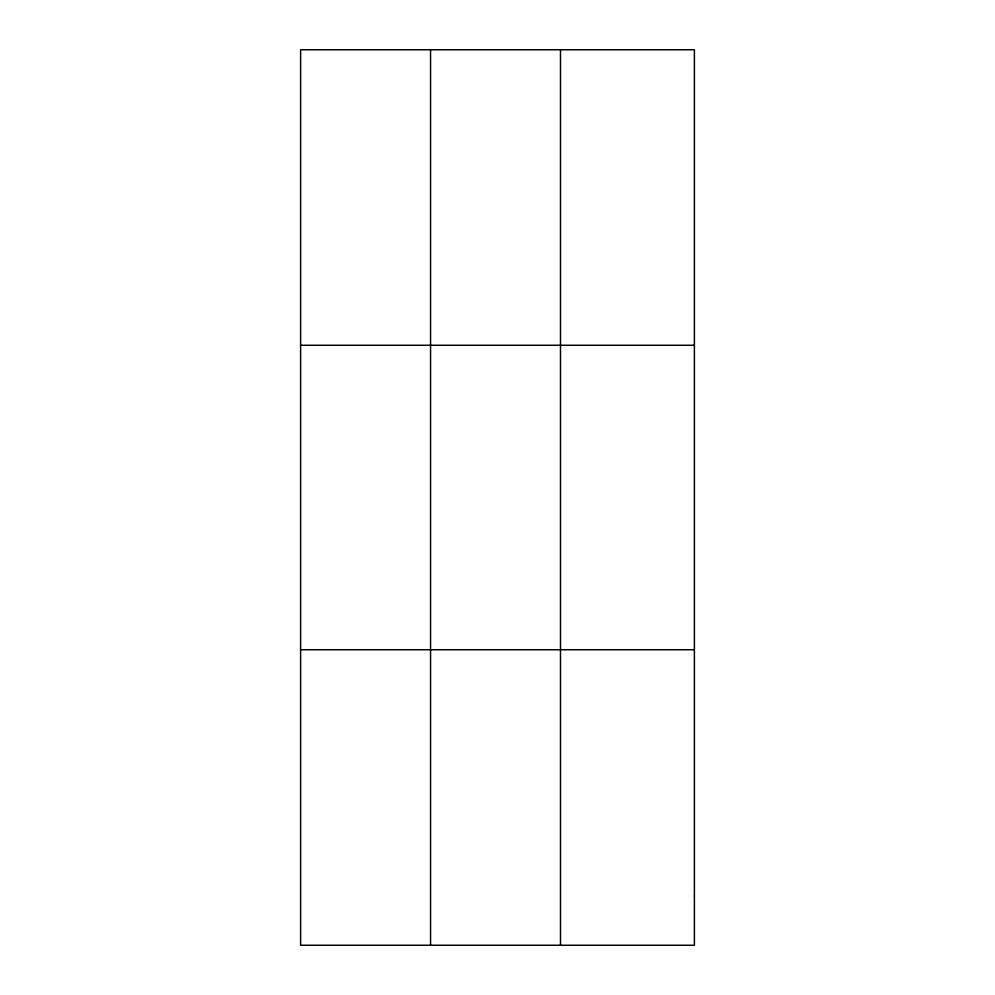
<?xml version="1.0" encoding="UTF-8"?>
<svg xmlns="http://www.w3.org/2000/svg" width="995" height="995" viewBox="0 0 995 995"><rect width="100%" height="100%" fill="white"/><g stroke="black" fill="none" stroke-linecap="round" stroke-linejoin="round"><path stroke-width="1.49" d="M430.561 945.25L430.561 49.75M560.496 945.25L560.496 49.75M300.614 345.265L694.386 345.265M300.614 649.735L694.386 649.735M694.386 895.997L694.386 945.25L300.614 945.25L300.614 49.75L694.386 49.75L694.386 895.997"/></g></svg>
